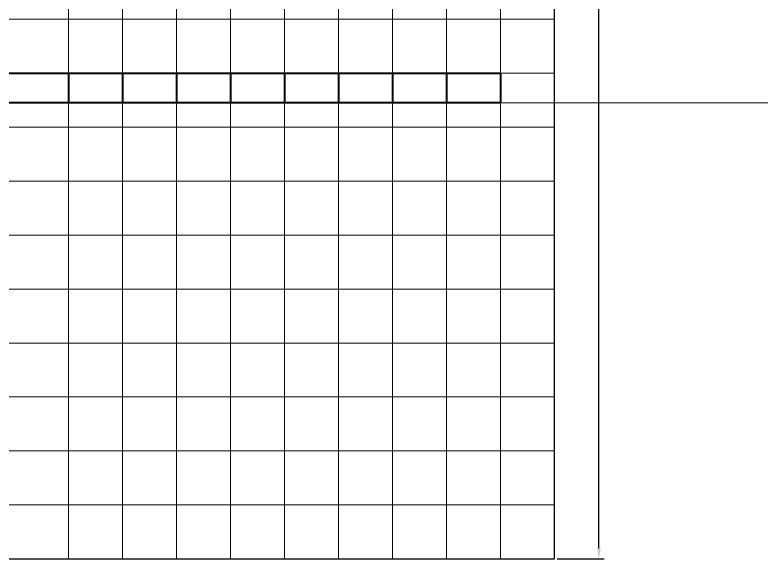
# Model space of a CAD drawing. Header units: millimetres. Extents: x 0 to 53000, y -591 to 24400.
# Drawn here: x 24591 to 25985, y 5131 to 6138 of the extents above; entities that cross this region are included whole.
import ezdxf

# ---------------------------------------------------------------- set-up
doc = ezdxf.new("R2010")
doc.units = ezdxf.units.MM
doc.layers.add('Привязки', color=2, linetype='Continuous', lineweight=0, plot=False, transparency=0.8)
doc.layers.add('размеры', color=3, linetype='Continuous')
doc.layers.add('Сетка', color=9, linetype='Continuous', lineweight=20, transparency=0.3)
doc.layers.add('Сетчатый лоток', color=6, linetype='Continuous', lineweight=40)
doc.styles.get("Standard").update_dxf_attribs({"font": 'arial.ttf'})
doc.dimstyles.new('ISO2', dxfattribs={"dimtxt": 20, "dimasz": 20, "dimexe": 10, "dimexo": 5, "dimgap": 5, "dimtad": 1, "dimdec": 4, "dimdsep": 46, "dimlunit": 6, "dimtxsty": 'Standard', "dimcen": 20, "dimadec": 0, "dimazin": 0, "dimtfac": 1, "dimtdec": 4, "dimtmove": 0, "dimatfit": 3, "dimfxl": 1, "dimtolj": 1, "dimtzin": 0, "dimarcsym": 0})

# ---------------------------------------------------------------- blocks, each defined once
blk = doc.blocks.new('*U286')
at = {"layer": 'Сетка'}
blk.add_line((0, -1000), (0, 1400), dxfattribs=at)
blk = doc.blocks.new('*U287')
at = {"layer": 'Сетка', "color": 0, "linetype": 'ByBlock', "lineweight": -2, "transparency": 16777216}
for p in [(1100, 0), (1200, 0), (1300, 0), (1400, 0), (1500, 0), (1600, 0), (1700, 0), (1800, 0), (1900, 0), (2000, 0)]:
    blk.add_blockref('*U286', p, dxfattribs=at)
blk = doc.blocks.new('*U288')
at = {"layer": 'Сетка'}
blk.add_line((-800, 0), (1200, 0), dxfattribs=at)
blk = doc.blocks.new('*U289')
at = {"layer": 'Сетка', "color": 0, "linetype": 'ByBlock', "lineweight": -2, "transparency": 16777216}
for p in [(0, 1000), (0, 900), (0, 800), (0, 700), (0, 600), (0, 500), (0, 400), (0, 300), (0, 200), (0, 100), (0, 0)]:
    blk.add_blockref('*U288', p, dxfattribs=at)
blk = doc.blocks.new('*D325')
at = {"layer": 'Defpoints', "color": 0, "transparency": 16777216}
for p in [(25589.8, 7531), (25672, 7531), (25589.8, 5131)]:
    blk.add_point(p, dxfattribs=at)
at = {"layer": 'размеры', "color": 0, "lineweight": -2, "transparency": 16777216}
for p, q in [((25594.8, 7531), (25682, 7531)), ((25672, 5151), (25672, 7511)), ((25594.8, 5131), (25682, 5131))]:
    blk.add_line(p, q, dxfattribs=at)
at = {"layer": 'размеры', "color": 0, "transparency": 16777216}
for points in [[(25668.7, 7511), (25675.3, 7511), (25672, 7531)], [(25668.7, 5151), (25675.3, 5151), (25672, 5131)]]:
    blk.add_solid(points, dxfattribs=at)
at = {"layer": 'размеры', "color": 0, "transparency": 16777216, "insert": (25656.8, 6331), "char_height": 20, "attachment_point": 5, "rotation": 90}
blk.add_mtext('\\A1;2\xa0400', dxfattribs=at)

msp = doc.modelspace()

# ---------------------------------------------------------------- linework, layer by layer
for p, q in [((25589.83552, 5131), (25589.83552, 7531)), ((23589.83552, 5131), (25589.83552, 5131))]:
    msp.add_line(p, q)
at = {"layer": 'Привязки'}
msp.add_line((23384, 5976), (25985, 5976), dxfattribs=at)
at = {"layer": 'Сетчатый лоток'}
for p, q in [((23689.83552, 6031), (25489.83552, 6031)), ((24689.83552, 6031), (24689.83552, 5976)), ((24789.83552, 6031), (24789.83552, 5976)), ((24889.83552, 6031), (24889.83552, 5976)), ((24989.83552, 6031), (24989.83552, 5976)), ((25089.83552, 6031), (25089.83552, 5976)), ((25189.83552, 6031), (25189.83552, 5976)), ((25189.83552, 6031), (25189.83552, 5976)), ((25289.83552, 6031), (25289.83552, 5976)), ((25289.83552, 6031), (25289.83552, 5976)), ((25389.83552, 6031), (25389.83552, 5976)), ((25489.83552, 6031), (25489.83552, 5976)), ((25489.83552, 5976), (23689.83552, 5976))]:
    msp.add_line(p, q, dxfattribs=at)

# ---------------------------------------------------------------- block references
at = {"layer": 'Сетка'}
for name, p in [('*U287', (23589.83552, 6131)), ('*U289', (24389.83552, 5131))]:
    msp.add_blockref(name, p, dxfattribs=at)

# ---------------------------------------------------------------- dimensions: what is measured, and where the dimension line sits
at = {"layer": 'размеры'}
dim = msp.add_linear_dim(base=(25672, 7531), p1=(25589.83552, 5131), p2=(25589.83552, 7531), angle=90, dimstyle='ISO2', dxfattribs=at)
dim.commit()
dim.dimension.update_dxf_attribs({"geometry": '*D325', "text_midpoint": (25656.78854, 6331)})

doc.saveas('drawing.dxf')
